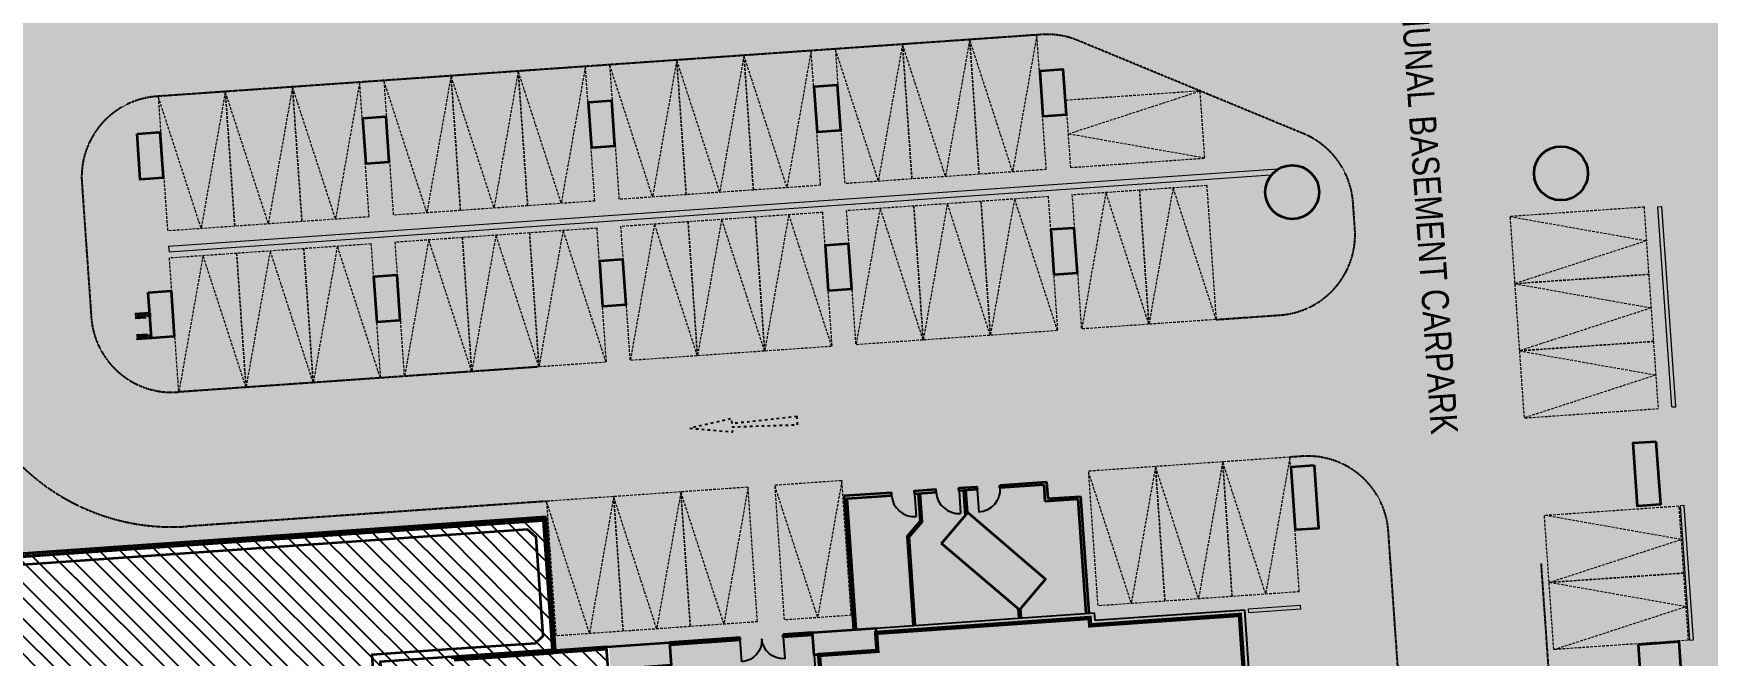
# Model space of a CAD drawing. Header units: millimetres. Extents: x 834311283 to 834708468, y 817882832 to 818197366.
# Drawn here: x 834564364 to 834626509, y 818054608 to 818077712 of the extents above; entities that cross this region are included whole.
import ezdxf

# ---------------------------------------------------------------- set-up
doc = ezdxf.new("R2010")
doc.units = ezdxf.units.MM
doc.header["$LTSCALE"] = 3
for name, pattern in [('ADRG-WORKS-B02$0$Hidden', [2.25, 1, -1.25]), ('B0701', [2.34375, 1.5625, -0.78125]), ('DASHED2', [0.375, 0.25, -0.125]), ('DIVIDE', [1.25, 0.5, -0.25, 0, -0.25, 0, -0.25])]:
    doc.linetypes.add(name, pattern=pattern)
for name, color, linetype in [('_DEVELOPMENT BOUNDARY', 96, 'DIVIDE'), ('_SUBLEASE LINE', 10, 'DIVIDE'), ('ADRG-WORKS-B02$0$ARG832_', 8, 'Continuous'), ('BD-CB-SOLID-DH', 251, 'Continuous'), ('Hatch (CARR)', 252, 'Continuous'), ('UAJ-00XREF', 7, 'Continuous'), ('UAJ-93ROAD', 7, 'Continuous')]:
    doc.layers.add(name, color=color, linetype=linetype)
for name, color, linetype, lineweight in [('Hatch (LTC&CB)', 252, 'Continuous', 35), ('HATCH-SUBLEASE', 241, 'Continuous', 5), ('UAJ-00ANNO', 7, 'Continuous', 5), ('UAJ-05SYMB', 7, 'Continuous', 5), ('UAJ-22INWA', 6, 'Continuous', 35), ('UAJ-22INWA-a', 1, 'Continuous', 13), ('UAJ-22INWA-bw', 3, 'Continuous', 35), ('UAJ-22INWA-h', 251, 'Continuous', 9), ('UAJ-22INWA-rc', 6, 'Continuous', 35), ('UAJ-23FLOR-h', 251, 'Continuous', 9), ('UAJ-28STRU', 6, 'Continuous', 35), ('UAJ-32INFR', 7, 'Continuous', 25)]:
    doc.layers.add(name, color=color, linetype=linetype, lineweight=lineweight)
doc.styles.add('3A35X-MSFP-P-ISP2$0$STANDARD', font='arial.ttf', dxfattribs={"width": 0.8})
pattern_1 = [(48.99357569662827, (833573439.664471, 817701771.387095), (-47.91938693337313, 41.66512157584167), [])]
pattern_2 = [(48.99885617538666, (834571418.315002, 818089075.3701197), (-47.92322665997823, 41.6607050648012), [])]

# ---------------------------------------------------------------- blocks, each defined once
blk = doc.blocks.new('ADRG-WORKS-B02$0$AR-01_1')
at = {"linetype": 'ByBlock', "lineweight": -2}
blk.add_hatch(color=0, dxfattribs=at).paths.add_polyline_path([(-4.572, 0), (-1.828800000014193, 73.914), (-7.620000000014193, 73.914), (7.0967e-12, 121.92), (7.62000000002129, 73.91400000004259), (1.8288, 73.914), (4.571999999992904, 1.41934e-11)])
at = {"color": 0, "linetype": 'ByBlock', "lineweight": -2, "flags": 128}
blk.add_lwpolyline([(4.571999999992904, 1.41934e-11), (1.828799999992903, 73.9139999999858), (7.620000000007098, 73.9140000000142), (7.0967e-12, 121.92), (-7.62, 73.914), (-1.828800000007096, 73.914), (-4.572, -1.41934e-11), (4.571999999992904, 1.41934e-11)], close=True, dxfattribs=at)
blk = doc.blocks.new('ADRG-WORKS-B02$0$car2x5_2')
at = {"layer": 'UAJ-05SYMB', "linetype": 'DASHED2', "lineweight": -2, "ltscale": 4, "flags": 128}
blk.add_lwpolyline([(0, 4.435e-13), (-8.871e-13, 152.4000000000004), (76.19999999999912, 152.4000000000004), (76.2, 4.435e-13), (0, 4.435e-13)], close=True, dxfattribs=at)
blk.add_lwpolyline([(-8.871e-13, 152.4000000000004), (38.1, 4.435e-13), (76.19999999999912, 152.4000000000004)], dxfattribs=at)
blk = doc.blocks.new('*U313')
at = {"layer": 'UAJ-22INWA-h'}
h = blk.add_hatch(dxfattribs=at)
h.set_pattern_fill('ANSI31', color=256, scale=20)
h.set_pattern_definition([(45, (-60.00000163785003, -1260.718344388729), (-44.90128060534576, 44.90128060534577), [])])
h.paths.add_polyline_path([(-1.128228177549317e-08, -405.3594179400471), (3.999897160156252e-07, 144.6410745733629), (139.9999984926411, 144.6410742991816), (139.9999985582062, -405.3594178566007)])
at = {"layer": 'UAJ-22INWA'}
for p, q in [((1.377293301558779e-07, -405.3594177016286), (2.509781041268866e-07, 144.6410736196886)), ((139.9999985671469, 144.641074327115), (139.9999985307881, -265.3593565272158))]:
    blk.add_line(p, q, dxfattribs=at)
blk.add_lwpolyline([(-1.128228177549317e-08, -405.3594179400471), (139.9999985582062, -405.3594179519685)], dxfattribs=at)
blk = doc.blocks.new('D850')
blk.add_line((0, 0), (0, 850))
blk.add_arc((0, 0), 850, 0, 90)
blk = doc.blocks.new('D1600')
at = {"layer": 'UAJ-32INFR'}
for p, q in [((0, 800.0000003576279), (-1.192092895507812e-07, 2.384185791015625e-07)), ((1599.999999761581, 0), (1599.999999523163, 799.9999998807907))]:
    blk.add_line(p, q, dxfattribs=at)
for centre, radius, start, end in [((-1.192092895507812e-07, 1.192092895507812e-07), 799.9999998676378, 0, 90), ((1599.999999761581, -1.192092895507812e-07), 799.9999999616172, 90, 180)]:
    blk.add_arc(centre, radius, start, end, dxfattribs=at)
blk = doc.blocks.new('GBP-LB02_LEV-6.53')
at = {"layer": 'BD-CB-SOLID-DH'}
h = blk.add_hatch(dxfattribs=at)
h.set_pattern_fill('ANSI31', color=256, scale=20)
h.set_pattern_definition(pattern_1)
h.paths.add_polyline_path([(834598953.785739, 818059806.3345053), (834598888.3699677, 818060742.0797935), (834598988.1265056, 818060749.0535406), (834599046.4420081, 818059914.874631)])
h = blk.add_hatch(dxfattribs=at)
h.set_pattern_fill('ANSI31', color=256, scale=20)
h.set_pattern_definition([(48.99352301949061, (833564842.1377032, 817830445.1212327), (-47.9193486268779, 41.66516563240489), [])])
h.paths.add_polyline_path([(834597112.5352334, 818055730.9428279), (834596882.963031, 818059013.1707939), (834597364.0904541, 818059576.7338731), (834597290.5329229, 818060630.3693789), (834597190.7757299, 818060623.4050086), (834597261.5473251, 818059610.6352444), (834596780.3539473, 818059046.9949098), (834597012.7840347, 818055723.9758444)])
h = blk.add_hatch(dxfattribs=at)
h.set_pattern_fill('ANSI31', color=256, scale=20)
h.set_pattern_definition([(48.99890620178856, (-1.743439793586731, 24.93913269042969), (-47.92326303498083, 41.66066322179761), [])])
h.paths.add_polyline_path([(834583652.5091869, 818054689.8344785), (834585641.337233, 818054828.8688143), (834585634.6951214, 818054928.6485361), (834583745.2661972, 818054796.5629612), (834583398.1498194, 818059757.7500638), (834562607.0911345, 818058304.2887099), (834562614.0644407, 818058204.5384243), (834583305.6568358, 818059651.040039)])
h = blk.add_hatch(dxfattribs=at)
h.set_pattern_fill('ANSI31', color=256, scale=20)
h.set_pattern_definition(pattern_1)
h.paths.add_polyline_path([(834600934.1460726, 818055998.1975312), (834600909.3893028, 818056352.3327783), (834600962.692312, 818056306.8301781), (834601009.0204464, 818056361.1002408), (834601033.9026107, 818056005.1712782)])
h = blk.add_hatch(dxfattribs=at)
h.set_pattern_fill('ANSI31', color=256, scale=20)
h.set_pattern_definition(pattern_2)
h.paths.add_polyline_path([(834590602.0095456, 818055175.65794), (834590595.0358927, 818055275.4144384), (834587978.9737574, 818055092.5316746), (834587985.9475044, 818054992.7751367)])
h = blk.add_hatch(dxfattribs=at)
h.set_pattern_fill('ANSI31', color=256, scale=20)
h.set_pattern_definition(pattern_2)
h.paths.add_polyline_path([(834592191.1405008, 818055386.9943653), (834592198.1141517, 818055287.237895), (834593294.8017379, 818055363.9047694), (834593287.8279973, 818055463.6612142)])
h = blk.add_hatch(dxfattribs=at)
h.set_pattern_fill('ANSI31', color=256, scale=20)
h.set_pattern_definition([(48.99357569662827, (833573437.923926, 817701796.2829989), (-47.91938693337313, 41.66512157584167), [])])
h.paths.add_polyline_path([(834583645.5354398, 818054789.5910163), (834579970.2892349, 818054532.602126), (834579977.2646294, 818054432.8457034), (834583652.5004421, 818054689.8333068)])
at = {"layer": 'UAJ-23FLOR-h'}
h = blk.add_hatch(dxfattribs=at)
h.set_pattern_fill('EARTH', color=256, scale=180, angle=45)
h.set_pattern_definition([(48.99890852994428, (833819452.4835471, 817786003.3590384), (-112.7268621600291, 1612.510668041472), [1143, -1143]), (48.99890852994428, (833819129.0015101, 817786284.568502), (-112.7268621600291, 1612.510668041472), [1143, -1143]), (48.99890852994428, (833818805.5194733, 817786565.7779655), (-112.7268621600291, 1612.510668041472), [1143, -1143]), (138.9989085299443, (833818791.4286155, 817786767.341799), (-1612.510668041472, -112.7268621600291), [1143, -1143]), (138.9989085299443, (833819072.638079, 817787090.823836), (-1612.510668041472, -112.7268621600291), [1143, -1143]), (138.9989085299443, (833819353.8475426, 817787414.3058729), (-1612.510668041472, -112.7268621600291), [1143, -1143])])
h.paths.add_polyline_path([(834607546.489914, 818192773.8916651), (834673232.9368618, 818197365.8780692), (834691373.7887626, 817937868.569913), (834685588.4607487, 817937127.6430434), (834685105.737498, 817940896.857602), (834650587.6674813, 817936476.1289068), (834651070.3907301, 817932706.9143615), (834551919.0352749, 817920008.601796), (834482026.6875536, 817893354.505612), (834383075.7475835, 817886437.076049), (834441506.4995006, 817949096.3580177), (834458453.7500002, 817967379.2999998), (834478637.6000003, 817989841.6999999), (834483448.3000003, 817995421.2999997), (834489786.8000002, 818002934.0999999), (834500656.3000004, 818016266.1), (834508244.2000003, 818025929.9), (834515683.5000002, 818035708.4999999), (834523692.1500002, 818046595.75), (834532219.3000002, 818058623.75), (834546606.4000003, 818080041.6), (834556456.7000003, 818095618.3000001), (834568418.3000003, 818115665.3), (834578621.5500003, 818133890.65), (834588349.1000003, 818152374.5), (834599172.5000002, 818174435.3000001)])
h.paths.add_polyline_path([(834640304.9205754, 818055632.724982), (834646290.8670971, 818056051.8197085), (834642791.68405, 818105910.8518904), (834636806.9000093, 818105492.4693737), (834634251.8150861, 818142031.4177986), (834610016.1973183, 818140337.1580075), (834609788.3040171, 818143597.0764725), (834587768.8782567, 818140310.2094649), (834567220.9581476, 818104369.6835257), (834565437.03285, 818101393.3793707), (834564610.1881045, 818100023.5882319), (834562784.5789996, 818096938.6312524), (834556654.2675333, 818087090.8253415), (834555720.087261, 818085606.747942), (834554860.1115384, 818084257.5104698), (834550875.6697745, 818078006.2196822), (834545204.9353101, 818069586.3739132), (834542258.3943995, 818065225.6315111), (834541362.7922996, 818063899.7744757), (834537651.0516131, 818058368.7728037), (834531077.6581107, 818048811.4306496), (834524249.2454296, 818039614.411969), (834520784.8111324, 818034888.8899139), (834515055.3396788, 818027075.672479), (834507323.9410119, 818017200.0913588), (834503054.2627076, 818011761.6223992), (834508701.854493, 817930984.42202), (834535271.705267, 817933687.1625333), (834599034.8614085, 817940173.2834697), (834631909.3504056, 817943517.3124893), (834645776.1065576, 817944927.9001964), (834645137.4445837, 817954063.3931775), (834645032.8383249, 817955559.7412419), (834644307.9897524, 817965928.697765), (834644203.3835472, 817967425.0458288), (834643505.5806562, 817977406.6319067), (834643400.9743955, 817978902.9799666), (834642523.6623843, 817991452.5625781), (834642419.056123, 817992948.9106454), (834641155.0647764, 818011283.8032656), (834643398.9266214, 818011440.903013)], flags=16)
h.paths.add_polyline_path([(834450838.26049, 817950881.8800887), (834498826.0982957, 817954236.5978773), (834500064.56546, 817936519.6245999), (834506621.1639228, 817936977.9811146), (834507095.3787206, 817930194.5365381), (834500538.7478187, 817929736.1777552), (834500559.3027261, 817929436.8825322), (834452571.8298296, 817926082.1901612)], flags=16)
at = {"layer": 'UAJ-22INWA', "flags": 128}
blk.add_lwpolyline([(834562644.2488884, 818058184.7463583), (834583286.095937, 818059625.8488759), (834583621.9938471, 818054814.6343), (834577229.8620149, 818054367.9731071), (834577292.5421683, 818053470.1585127), (834579886.7703048, 818053651.272317), (834580004.7915049, 818051960.7666194), (834571700.0261148, 818051380.9765769), (834571700.0261166, 818051380.976571), (834568058.9471705, 818051126.7777889), (834568413.4155295, 818046055.9816526), (834552855.7924304, 818044968.7871089), (834552383.1913383, 818051731.1322964), (834556244.3373353, 818052000.6967018), (834555974.581379, 818055864.6046388), (834562773.0926094, 818056339.2397759)], close=True, dxfattribs=at)
blk.add_lwpolyline([(834563662.600615, 818046253.6942089), (834567777.5964109, 818046540.9458408), (834568055.9746034, 818046861.1087198), (834567738.7330308, 818051405.1525223), (834579385.3549995, 818052218.251406), (834579663.7331722, 818052538.4163525), (834579627.5176702, 818053057.1580056), (834579307.3527349, 818053335.5360279), (834577037.8972508, 818053177.094577), (834576935.1703829, 818054648.5199445), (834579877.3588865, 818054853.930676), (834579877.3611062, 818054853.9181714), (834583002.5522275, 818055072.12337), (834583284.4124074, 818055342.4107734), (834583028.6114402, 818059006.4123902), (834582708.4463534, 818059284.79041), (834563263.6856486, 818057927.2618715)], dxfattribs=at)
at = {"layer": 'UAJ-22INWA-a'}
for p, q in [((834569381.3958532, 818069806.406307), (834610540.4094796, 818072683.7370077)), ((834569395.3435546, 818069606.8932457), (834610296.77209, 818072466.2167729)), ((834624663.8345215, 818071271.241399), (834624813.4693285, 818071281.7020196)), ((834625183.3786252, 818063839.3800626), (834624663.8345215, 818071271.241399)), ((834625333.0134319, 818063849.8406832), (834624813.4693285, 818071281.7020196)), ((834569381.3960606, 818069806.4063212), (834569395.3435546, 818069606.8932457)), ((834625183.3786252, 818063839.3800626), (834625333.0134319, 818063849.8406832))]:
    blk.add_line(p, q, dxfattribs=at)
at = {"layer": 'UAJ-22INWA-a', "elevation": 1.528768027790917e-07}
blk.add_lwpolyline([(834625640.6599418, 818060176.5002761), (834625491.0251371, 818060166.0396557), (834625839.7124882, 818055178.2127606), (834625989.3472929, 818055188.673381)], close=True, dxfattribs=at)
at = {"layer": 'UAJ-22INWA-a', "flags": 128}
blk.add_lwpolyline([(834611399.7243807, 818056328.8454903), (834609477.8745465, 818056194.4934477), (834609467.4139266, 818056344.128249), (834611389.2637609, 818056478.4802874)], close=True, dxfattribs=at)
at = {"layer": 'UAJ-22INWA-bw', "lineweight": -3}
for p, q in [((834597190.77573, 818060623.4050086), (834597261.5473253, 818059610.6352444)), ((834597364.0904542, 818059576.7338731), (834597290.532923, 818060630.3693789)), ((834596780.3539473, 818059046.9949096), (834597261.5473253, 818059610.6352444)), ((834596882.9630312, 818059013.1707939), (834597364.0904542, 818059576.7338731)), ((834596780.3539473, 818059046.9949096), (834597012.7840348, 818055723.9758444)), ((834597112.5352336, 818055730.9428278), (834596882.9630312, 818059013.1707939)), ((834600978.2258352, 818056001.2790447), (834600978.4334887, 818056001.2935612))]:
    blk.add_line(p, q, dxfattribs=at)
at = {"layer": 'UAJ-22INWA-bw'}
for p, q in [((834579870.534456, 818054525.6268464), (834583645.5354398, 818054789.5910164)), ((834579977.2646294, 818054432.8457034), (834583652.5091869, 818054689.8344785, 2.383640140823928e-05))]:
    blk.add_line(p, q, dxfattribs=at)
at = {"layer": 'UAJ-22INWA-bw', "lineweight": -3, "flags": 128}
for points in [[(834598953.785739, 818059806.3345052), (834598888.3699677, 818060742.0797936)], [(834599046.4420081, 818059914.874631), (834598988.1265056, 818060749.0535406)], [(834600909.3893028, 818056352.3327783), (834600934.1460726, 818055998.1975312)], [(834601009.0204463, 818056361.1002408), (834601033.9026105, 818056005.1712782)]]:
    blk.add_lwpolyline(points, dxfattribs=at)
at = {"layer": 'UAJ-22INWA-rc'}
for p, q in [((834583398.439758, 818059757.7703321), (834562607.0906544, 818058304.2955805)), ((834562614.0644406, 818058204.5384243), (834583305.6568369, 818059651.0400385)), ((834583305.6568369, 818059651.0400385), (834583652.5091867, 818054689.8344785)), ((834583745.2662007, 818054796.5629615), (834583398.439758, 818059757.7703321)), ((834590595.0358897, 818055275.4144844), (834587978.9737574, 818055092.5316746)), ((834590602.0095457, 818055175.65794), (834587985.9475044, 818054992.7751367)), ((834590602.0095457, 818055175.65794), (834590595.0358897, 818055275.4144844)), ((834593287.8279908, 818055463.6613073), (834592191.1404958, 818055386.9944392)), ((834592198.1141517, 818055287.2378949), (834592191.1404958, 818055386.9944392)), ((834593294.8017378, 818055363.9047694), (834592198.1141517, 818055287.2378949)), ((834585641.6688684, 818054828.8919982, 2.383640136294218e-05), (834583652.5091867, 818054689.8344785, 2.383640140779519e-05)), ((834585634.6951213, 818054928.648536, 2.383640136294218e-05), (834583745.2662007, 818054796.5629615, 2.383640140557475e-05))]:
    blk.add_line(p, q, dxfattribs=at)
at = {"layer": 'UAJ-28STRU'}
for p, q in [((834600233.5739617, 818060936.4020499, -0.1487403580027362), (834601971.3145802, 818061057.7193846, -0.1487403580027362)), ((834600240.5383323, 818060836.6448554, -0.1487403580027362), (834600233.5739617, 818060936.4020499, -0.1487403580027362)), ((834601878.5217576, 818060950.9978213, -0.1487403580027362), (834600240.5383323, 818060836.6448554, -0.1487403580027362)), ((834601922.049073, 818060327.5153646, -0.1487403580027362), (834601878.5217576, 818060950.9978213, -0.1487403580027362)), ((834601971.3145802, 818061057.7193846, -0.1487403580027362), (834602014.841896, 818060434.236928, -0.1487403580027362)), ((834603144.0746863, 818060412.8289033, -0.1487403580027362), (834601922.049073, 818060327.5153646, -0.1487403580027362)), ((834602014.841896, 818060434.236928, -0.1487403580027362), (834603236.8675094, 818060519.5504669, -0.1487403580027362)), ((834603440.4427688, 818056173.4068314), (834603144.0746863, 818060412.8289033, -0.1487403580027362)), ((834603236.8675094, 818060519.5504669, -0.1487403580027362), (834603539.800859, 818056180.3527231))]:
    blk.add_line(p, q, dxfattribs=at)
for points, elevation in [([(834597066.4849863, 818060615.0540681), (834597874.5182574, 818060671.4653473), (834597867.5538874, 818060771.2225314), (834597059.5206165, 818060714.8112522)], -1.481806975639669e-06), ([(834598715.4900193, 818060830.4198024), (834599385.6378167, 818060877.2049756), (834599392.6021918, 818060777.4477154), (834598722.4543946, 818060730.6625423)], -3.008184639958498e-07)]:
    blk.add_lwpolyline(points, close=True, dxfattribs=dict(at, elevation=elevation))
blk.add_lwpolyline([(834594463.3078644, 818060533.561223), (834594809.4928625, 818055570.7565938), (834594909.2500556, 818055577.7209643), (834594570.0709242, 818060440.7713672), (834596218.5488465, 818060555.8569121), (834596211.5844765, 818060655.6141032)], close=True, dxfattribs=at)
at = {"layer": 'UAJ-93ROAD', "linetype": 'B0701'}
for p, q in [((834601783.1755043, 818077669.6821845, 4.757067090244149e-08), (834568942.0679361, 818075373.8369074, 5.951646955826284e-08)), ((834611503.5855339, 818073991.8678898), (834603138.3520472, 818077449.4878435)), ((834566158.5842102, 818072171.9283596), (834566507.9350156, 818067174.6110349)), ((834613418.4469588, 818070454.0156126, -1.709094015617252e-09), (834613350.3175386, 818071428.5785049)), ((834608265.1410422, 818067086.4383199, 9.51914171654078e-08), (834610634.9632325, 818067252.1070648, 9.51914171654078e-08)), ((834583059.4400398, 818065324.3664818), (834569709.8435636, 818064391.1273091)), ((834583408.1273912, 818060336.539587), (834570058.5309156, 818059403.3004143))]:
    blk.add_line(p, q, dxfattribs=at)
for points in [[(834561520.108121, 818066825.9236832), (834561170.7212464, 818071823.756551, -0.4142135730705641), (834568593.3448067, 818080362.1793654), (834601955.1818275, 818082694.4264007, -0.1251361485161085), (834604864.8035233, 818082167.4165007), (834609428.9149348, 818080084.3634968)], [(834620326.9951322, 818058017.7647834), (834621495.8156792, 818041298.2663741, 0.4142135623843645), (834622776.5790983, 818040184.8728838), (834624189.3884492, 818040283.6391026)]]:
    blk.add_lwpolyline(points, format="xyb", dxfattribs=at)
at = {"layer": 'UAJ-93ROAD', "linetype": 'B0701', "flags": 128}
blk.add_lwpolyline([(834614660.5212659, 818038251.574766), (834615202.451262, 818038874.969964, 0.1989123598188162), (834615931.0560948, 818041052.402527), (834614660.7357713, 818059223.8135967, 0.4142135624075849), (834611458.8272233, 818062007.2973226), (834611003.8219161, 818061975.4889789)], format="xyb", dxfattribs=at)
at = {"layer": 'UAJ-93ROAD', "linetype": 'B0701'}
for centre, radius, start, end in [((834601992.3879153, 818074676.9860476, 0.162753032096223), 3000, 67.54311883986598, 93.99890852504363), ((834569151.280347, 818072381.1407706, -0.001483344769340422), 3000, 93.99890852502345, 183.9989085259839), ((834610357.6214019, 818071219.3660939, -0.0007237729831066949), 3000, 3.99890852822338, 67.5431188396548), ((834610425.750822, 818070244.8032017, 0.02447948779609844), 3000, 273.9989085187189, 3.998908526300047), ((834569500.6311524, 818067383.8234458, 4.850503402590843e-09), 3000, 183.9989085260661, 273.9989085299737), ((834569500.6311525, 818067383.8234457, 3.716237288538262e-09), 8000, 183.9989085257257, 273.998908529907)]:
    blk.add_arc(centre, radius, start, end, dxfattribs=at)
at = {"layer": 'ADRG-WORKS-B02$0$ARG832_', "linetype": 'Continuous', "lineweight": 0}
for p, xscale, yscale, zscale, rotation in [((834601960.3830231, 818072670.3550897), -32.80839895010534, 32.80839895010534, 32.80839895010534, 3.998908535730611), ((834591086.9875002, 818071910.221354), -32.80839895010534, 32.80839895010534, 32.80839895010534, 3.998908533575583), ((834593580.9009473, 818072084.5650299), -32.80839895010534, 32.80839895010534, 32.80839895010534, 3.998908533575583), ((834596972.5561285, 818072321.6677377), -32.80839895010534, 32.80839895010534, 32.80839895010534, 3.998908535730611), ((834599466.469576, 818072496.0114138), -32.80839895010534, 32.80839895010534, 32.80839895010534, 3.998908535730611), ((834582707.3713131, 818071324.4219186), -32.80839895010522, 32.80839895010522, 32.80839895010534, 3.998908498813192), ((834585201.2847605, 818071498.7655929), -32.80839895010522, 32.80839895010522, 32.80839895010534, 3.998908498813192), ((834588593.0740527, 818071735.877678), -32.80839895010534, 32.80839895010534, 32.80839895010534, 3.998908533575583), ((834574327.8220264, 818070738.6271605), -32.80839895010534, 32.80839895010534, 32.80839895010534, 3.998908542040096), ((834576821.7354736, 818070912.970837), -32.80839895010534, 32.80839895010534, 32.80839895010534, 3.998908542040096), ((834580213.4578655, 818071150.0782442), -32.80839895010522, 32.80839895010522, 32.80839895010534, 3.998908498813192), ((834571833.908579, 818070564.283484), -32.80839895010534, 32.80839895010534, 32.80839895010534, 3.998908542040096), ((834607916.4536908, 818072074.2652147, 9.51914171671296e-08), 32.8083989501057, 32.8083989501057, 32.8083989501057, 183.9989085254153), ((834597042.9909681, 818071314.1267858, 9.51914171671296e-08), 32.8083989501057, 32.8083989501057, 32.8083989501057, 183.9989085254153), ((834599536.9044156, 818071488.4704617, 9.51914171671296e-08), 32.8083989501057, 32.8083989501057, 32.8083989501057, 183.9989085254153), ((834602030.8178627, 818071662.8141378, 9.51914171671296e-08), 32.8083989501057, 32.8083989501057, 32.8083989501057, 183.9989085254153), ((834605422.5402433, 818071899.9215387, 9.51914171671296e-08), 32.8083989501057, 32.8083989501057, 32.8083989501057, 183.9989085254153), ((834588663.5088924, 818070728.3367217, 9.51914171671296e-08), 32.8083989501057, 32.8083989501057, 32.8083989501057, 183.9989085254153), ((834591157.4223399, 818070902.6803976, 9.51914171671296e-08), 32.8083989501057, 32.8083989501057, 32.8083989501057, 183.9989085254153), ((834593651.335787, 818071077.0240737, 9.51914171671296e-08), 32.8083989501057, 32.8083989501057, 32.8083989501057, 183.9989085254153), ((834624163.3117089, 818071261.2643937), -32.80839895010536, 32.80839895010532, 32.80839895010532, 93.99890852541536), ((834580283.8927029, 818070142.537286, 9.51914171671296e-08), 32.8083989501057, 32.8083989501057, 32.8083989501057, 183.9989085254153), ((834582777.8061504, 818070316.880962, 9.51914171671296e-08), 32.8083989501057, 32.8083989501057, 32.8083989501057, 183.9989085254153), ((834585271.7195976, 818070491.2246381, 9.51914171671296e-08), 32.8083989501057, 32.8083989501057, 32.8083989501057, 183.9989085254153), ((834571904.3434192, 818069556.7425303, 9.51914171671296e-08), 32.8083989501057, 32.8083989501057, 32.8083989501057, 183.9989085254153), ((834574398.2568666, 818069731.0862061, 9.51914171671296e-08), 32.8083989501057, 32.8083989501057, 32.8083989501057, 183.9989085254153), ((834576892.1703138, 818069905.4298819, 9.51914171671296e-08), 32.8083989501057, 32.8083989501057, 32.8083989501057, 183.9989085254153), ((834624337.6553851, 818068767.3509461), -32.80839895010536, 32.80839895010532, 32.80839895010532, 93.99890852541536), ((834624511.9990612, 818066273.4374989), -32.80839895010536, 32.80839895010532, 32.80839895010532, 93.99890852541536), ((834625615.3555305, 818057670.5706339, 3.058076215207983e-07), 32.80839895010536, 32.80839895010536, 32.80839895010536, 93.99890851062558), ((834625789.6992064, 818055176.6571866, 3.058076215207983e-07), 32.80839895010536, 32.80839895010536, 32.80839895010536, 93.99890851062558)]:
    blk.add_blockref('ADRG-WORKS-B02$0$car2x5_2', p, dxfattribs=dict(at, xscale=xscale, yscale=yscale, zscale=zscale, rotation=rotation))
at = {"layer": 'ADRG-WORKS-B02$0$ARG832_', "lineweight": 0, "ltscale": 0.0032808398950131, "xscale": -32.80839895010534, "yscale": 32.80839895010534, "zscale": 32.80839895010535, "rotation": 273.998908521535}
blk.add_blockref('ADRG-WORKS-B02$0$car2x5_2', (834602858.1920061, 818072733.1188229), dxfattribs=at)
at = {"layer": 'UAJ-05SYMB', "lineweight": 0, "ltscale": 0.0032808398950131, "xscale": -32.80839895010531, "zscale": 32.80839895010531}
for p, yscale, rotation in [((834611352.5092676, 818056987.6620842), 32.8083989501053, 3.998908524649162), ((834606364.682373, 818056638.9747324), 32.8083989501053, 3.998908524649162), ((834608858.5958203, 818056813.3184083), 32.8083989501053, 3.998908524649162), ((834591238.5550841, 818055871.7437198), 32.80839895010531, 3.9989085174797), ((834594722.1822193, 818056114.7397633), 32.80839895010531, 3.9989085174797), ((834586250.7281895, 818055523.0563678), 32.80839895010531, 3.9989085174797), ((834588744.6416367, 818055697.4000437), 32.80839895010531, 3.9989085174797)]:
    blk.add_blockref('ADRG-WORKS-B02$0$car2x5_2', p, dxfattribs=dict(at, yscale=yscale, rotation=rotation))
at = {"layer": 'UAJ-22INWA', "xscale": -1, "rotation": 93.99560153853221}
blk.add_blockref('*U313', (834568272.5193408, 818067300.0195085), dxfattribs=at)
at = {"layer": 'UAJ-22INWA', "rotation": 94.00229792758337}
blk.add_blockref('*U313', (834568337.3746761, 818066372.3006196), dxfattribs=at)
at = {"layer": 'UAJ-32INFR', "rotation": 183.9988563210023}
for p in [(834598722.4543948, 818060730.6625423, -3.008184639958498e-07), (834597066.4849862, 818060615.0540681, -1.481806975639669e-06)]:
    blk.add_blockref('D850', p, dxfattribs=at)
at = {"layer": 'UAJ-32INFR', "xscale": -1}
for name, p, rotation in [('D850', (834599392.6021917, 818060777.4477155, -3.008184639958498e-07), 183.9988561708766), ('D1600', (834590602.0094438, 818055175.6594), 183.9988562080671)]:
    blk.add_blockref(name, p, dxfattribs=dict(at, rotation=rotation))
at = {"layer": 'UAJ-93ROAD', "linetype": 'ADRG-WORKS-B02$0$Hidden', "xscale": 32.80839895010536, "yscale": 32.80839895010536, "zscale": 32.80839895010536, "rotation": 93.9989085254154}
blk.add_blockref('ADRG-WORKS-B02$0$AR-01_1', (834592721.3992026, 818063330.184259), dxfattribs=at)
blk = doc.blocks.new('GBP-STR-B02-L1')
at = {"layer": 'UAJ-28STRU', "ltscale": 2, "flags": 128}
for points in [[(834601848.2880468, 818074632.3138969), (834601729.7343215, 818076328.1750401), (834602577.6648846, 818076387.451917), (834602696.2186145, 818074691.590775)], [(834593468.8059756, 818074046.5238347), (834593350.2522457, 818075742.3849759), (834594198.1828163, 818075801.661856), (834594316.7365463, 818074105.8007151)], [(834584970.6360563, 818075156.5855404), (834585818.5666236, 818075215.8624187), (834585937.1203569, 818073520.0012794), (834585089.1897862, 818073460.7243984)], [(834576591.0867724, 818074570.7907842), (834577439.0173444, 818074630.0676645), (834577557.5710734, 818072934.2065209), (834576709.6405034, 818072874.9296372)], [(834568211.5375793, 818073984.9959998), (834569059.4681512, 818074044.2728808), (834569178.0218787, 818072348.4117353), (834568330.0913093, 818072289.1348556)], [(834602259.9422619, 818068743.7723223), (834602141.3885366, 818070439.6334655), (834602989.3190997, 818070498.9103425), (834603107.8728296, 818068803.0492004)], [(834593880.4601907, 818068157.9822601), (834593761.9064608, 818069853.8434013), (834594609.8370314, 818069913.1202815), (834594728.3907614, 818068217.2591405)], [(834585382.2902714, 818069268.0439658), (834586230.2208387, 818069327.320844), (834586348.774572, 818067631.4597048), (834585500.8440013, 818067572.1828238)], [(834577002.7409875, 818068682.2492096), (834577850.6715595, 818068741.5260899), (834577969.2252885, 818067045.6649463), (834577121.2947185, 818066986.3880626)], [(834568623.1917944, 818068096.4544252), (834569471.1223663, 818068155.7313062), (834569589.6760938, 818066459.8701607), (834568741.7455244, 818066400.593281)], [(834624595.4392096, 818062562.6360855), (834624759.3223487, 818060218.3574507), (834623911.3917792, 818060159.08057), (834623747.5086387, 818062503.3592042)], [(834611901.9453855, 818061675.2635208), (834612065.8285246, 818059330.984886), (834611217.8979551, 818059271.7080053), (834611054.0148146, 818061615.9866395)], [(834598072.5480479, 818058774.0282109), (834599046.4420083, 818059914.8746309), (834601936.5862722, 818057447.6765981), (834600962.6923119, 818056306.830178)], [(834593287.8279973, 818055463.6612144), (834595632.1066334, 818055627.5443543), (834595691.3835138, 818054779.6137847), (834593347.1048789, 818054615.7306442)], [(834585634.6951213, 818054928.6485347), (834587978.9737574, 818055092.5316746), (834588038.2506378, 818054244.601105), (834585693.9720029, 818054080.7179645)], [(834623944.6769384, 818055022.6149114), (834625441.0250002, 818055127.2211716), (834625545.6312624, 818053630.8731046), (834624049.2831948, 818053526.2668476)]]:
    blk.add_lwpolyline(points, close=True, dxfattribs=at)
at = {"layer": 'UAJ-28STRU', "ltscale": 2}
for centre in [(834621068.1681443, 818072517.5115689), (834611092.5143552, 818071820.1368654)]:
    blk.add_circle(centre, 1000.000000000005, dxfattribs=at)
blk = doc.blocks.new('GBP-P32-LB02_LEV-6.53')
at = {"layer": 'UAJ-22INWA-bw', "lineweight": -3}
blk.add_line((834600978.2258352, 818056001.2790447), (834600978.4334887, 818056001.2935612), dxfattribs=at)
at = {"layer": 'UAJ-22INWA-rc', "color": 6, "lineweight": -3}
for p, q in [((834595632.1066335, 818055627.5443544), (834603743.7296389, 818056194.0893635)), ((834595644.6593846, 818055447.9825866), (834603576.7198151, 818056001.9862978)), ((834603576.7198151, 818056001.9862978), (834603595.7167711, 818055730.2427801)), ((834603595.7167711, 818055730.2427801), (834609152.1559318, 818056118.6804898)), ((834603743.7296389, 818056194.0893635), (834603762.7257947, 818055922.3572929)), ((834603762.7257947, 818055922.3572929), (834609319.1649554, 818056310.7950026)), ((834609152.1559318, 818056118.6804898), (834609673.4435254, 818048661.8792597)), ((834609319.1649554, 818056310.7950026), (834609853.0052942, 818048674.4319977))]:
    blk.add_line(p, q, dxfattribs=at)
at = {"layer": 'UAJ-22INWA-rc', "lineweight": -3}
blk.add_line((834593347.6602005, 818054615.925636), (834593527.1975948, 818054628.8270683), dxfattribs=at)
at = {"layer": 'UAJ-22INWA-rc', "color": 6, "lineweight": -3}
blk.add_lwpolyline([(834593347.1048788, 818054615.7306443), (834593659.0275764, 818050161.6455767), (834593838.0178907, 818050174.1573145), (834593526.6666468, 818054628.2833889)], dxfattribs=at)

msp = doc.modelspace()

# ---------------------------------------------------------------- hatches: boundary and pattern name
at = {"layer": 'Hatch (CARR)'}
h = msp.add_hatch(dxfattribs=at)
h.set_pattern_fill('ANSI32', color=256, scale=100, angle=90)
h.set_pattern_definition([(135, (0, 0), (-673.5192090801866, -673.5192090801866), []), (135, (2.749411666127753e-14, 449.013), (-673.5192090801866, -673.5192090801866), [])])
h.paths.add_polyline_path([(834599172.2510185, 818035180.1486524), (834593959.9586673, 818034815.7694436), (834593861.2626673, 818036227.3240664), (834591912.7381847, 818036091.1055124), (834591602.3474104, 818040531.8669494), (834585078.4040407, 818040075.7796683), (834585996.9774617, 818026935.9796711), (834592517.0387259, 818027422.1199822), (834592806.728832, 818023278.2231869), (834592085.1720549, 818023227.7796949), (834592458.3072497, 818017889.6082431), (834592278.7457517, 818017877.0555173), (834592360.6423095, 818016705.5594631), (834592172.4835542, 818016692.4057232), (834591851.4342595, 818016669.9619164), (834580096.5919983, 818015848.2083055), (834579617.3731202, 818022703.2341712), (834578992.6807954, 818022659.5633891), (834577313.5740992, 818046678.5227253), (834573647.9243163, 818046437.2544305), (834571653.8691905, 818046282.5412154), (834552827.7991648, 818044966.8301649), (834552353.6059248, 818051749.9663502), (834556214.7266442, 818052019.892559), (834555944.611415, 818055883.77809), (834562743.0786421, 818056359.0430883), (834562614.0644405, 818058204.538425), (834583305.6568365, 818059651.0400388), (834583654.2497317, 818054664.9385744), (834585643.4070015, 818054804.0289356), (834585818.1044446, 818052305.0562044), (834583383.308418, 818052134.8452898), (834584120.3846432, 818041591.0777498), (834591038.3419254, 818042074.6960176), (834591038.015082, 818042079.3713813), (834598753.8896163, 818042618.7705066), (834599052.6832131, 818038324.4654773), (834598952.926676, 818038317.4917307)])
at = {"layer": 'Hatch (LTC&CB)'}
h = msp.add_hatch(color=256, dxfattribs=at)
h.dxf.hatch_style = 1
edge = h.paths.add_edge_path()
edge.add_line((834603046.7342024, 818120570.3998559), (834603570.3989224, 818113071.6161147))
edge.add_line((834603570.3989224, 818113071.6161147), (834603520.5354689, 818113068.1339855))
edge.add_line((834603520.5354689, 818113068.1339855), (834605030.516391, 818091445.7942588))
edge.add_line((834605030.516391, 818091445.7942588), (834596062.0838633, 818090819.489886))
edge.add_line((834596062.0838633, 818090819.489886), (834594349.4260094, 818091047.9047761))
edge.add_line((834594349.4260094, 818091047.9047761), (834594263.8925917, 818092272.7277328))
edge.add_line((834594263.8925917, 818092272.7277328), (834589856.9444636, 818091964.9760431))
edge.add_line((834589856.9444636, 818091964.9760431), (834590117.7413924, 818088245.1875268))
edge.add_line((834590117.7413924, 818088245.1875268), (834566363.5397747, 818086584.5656464))
edge.add_line((834566363.5397747, 818086584.5656464), (834565962.5765126, 818085963.6377326))
edge.add_line((834565962.5765126, 818085963.6377326), (834564808.266138, 818085883.0326952))
edge.add_line((834564808.266138, 818085883.0326952), (834564739.1361034, 818086872.9621922))
edge.add_line((834564739.1361034, 818086872.9621922), (834559772.9844744, 818078813.4020791))
edge.add_line((834559772.9844744, 818078813.4020791), (834559652.8866382, 818078627.3454379))
edge.add_line((834559652.8866382, 818078627.3454379), (834555591.6924698, 818072335.7071383))
edge.add_line((834555591.6924698, 818072335.7071383), (834556600.5690768, 818057888.7779672))
edge.add_line((834556600.5690768, 818057888.7779672), (834583392.4716997, 818059759.7446966))
edge.add_line((834583392.4716997, 818059759.7446966), (834583740.6725191, 818054773.5724065))
edge.add_line((834583740.6725191, 818054773.5724065), (834585729.8683645, 818054912.4844978))
edge.add_line((834585729.8683645, 818054912.4844978), (834585918.6277006, 818052209.5961987))
edge.add_line((834585918.6277006, 818052209.5961987), (834593655.2105064, 818052750.4426683))
edge.add_line((834593655.2105064, 818052750.4426683), (834593524.6457539, 818054626.4053789))
edge.add_line((834593524.6457539, 818054626.4053789), (834595685.2663698, 818054828.1922395))
edge.add_line((834595685.2663698, 818054828.1922395), (834595642.1075437, 818055445.5608972))
edge.add_line((834595642.1075437, 818055445.5608972), (834603574.1679742, 818055999.5646086))
edge.add_line((834603574.1679742, 818055999.5646086), (834603593.1649302, 818055727.8210908))
edge.add_line((834603593.1649302, 818055727.8210908), (834609149.8283305, 818056113.051147))
edge.add_line((834609149.8283305, 818056113.051147), (834609961.6811628, 818044499.60886))
edge.add_line((834609961.6811628, 818044499.60886), (834607597.4890233, 818044334.3336987))
edge.add_line((834607597.4890233, 818044334.3336987), (834607738.3492788, 818042319.2509434))
edge.add_line((834607738.3492788, 818042319.2509434), (834607188.834614, 818042280.8352567))
edge.add_line((834607188.834614, 818042280.8352567), (834607246.7172831, 818041452.8564284))
edge.add_line((834607246.7172831, 818041452.8564284), (834606778.7108061, 818041420.1393167))
edge.add_line((834606778.7108061, 818041420.1393167), (834606918.1857468, 818039425.0085586))
edge.add_line((834606918.1857468, 818039425.0085586), (834607935.7024335, 818039496.1407784))
edge.add_line((834607935.7024335, 818039496.1407784), (834609050.7921628, 818023533.0402577))
edge.add_line((834609050.7921628, 818023533.0402577), (834608232.7771541, 818023475.4448087))
edge.add_line((834608232.7771541, 818023475.4448087), (834608346.920346, 818021882.1726148))
edge.add_line((834608346.920346, 818021882.1726148), (834608686.0553432, 818021905.8823687))
edge.add_line((834608686.0553432, 818021905.8823687), (834608836.925667, 818019761.0984212))
edge.add_line((834608836.925667, 818019761.0984212), (834612672.5750585, 818020029.664939))
edge.add_line((834612672.5750585, 818020029.664939), (834619051.0304571, 818014483.9166096))
edge.add_line((834619051.0304571, 818014483.9166096), (834622899.4886339, 817959374.6959864))
edge.add_line((834622899.4886339, 817959374.6959864), (834621609.7951981, 817959284.6324236))
edge.add_line((834621609.7951981, 817959284.6324236), (834622040.2466698, 817953164.0415437))
edge.add_line((834622040.2466698, 817953164.0415437), (834631457.4781685, 817953821.660446))
edge.add_line((834631457.4781685, 817953821.660446), (834632946.4646888, 817954031.6782951))
edge.add_line((834632946.4646888, 817954031.6782951), (834645066.5842453, 817954878.0665642))
edge.add_line((834645066.5842453, 817954878.0665642), (834643180.4101955, 817981887.8319732))
edge.add_line((834643180.4101955, 817981887.8319732), (834641145.567558, 818011281.2757677))
edge.add_line((834641145.567558, 818011281.2757677), (834643372.7961631, 818011422.4386537))
edge.add_line((834643372.7961631, 818011422.4386537), (834640286.8978385, 818055611.9173809))
edge.add_line((834640286.8978385, 818055611.9173809), (834646272.3208872, 818056029.8993868))
edge.add_line((834646272.3208872, 818056029.8993868), (834642796.6088399, 818105927.0671552))
edge.add_line((834642796.6088399, 818105927.0671552), (834636811.2279959, 818105508.478868))
edge.add_line((834636811.2279959, 818105508.478868), (834634252.0600387, 818142029.6323127))
edge.add_line((834634252.0600387, 818142029.6323127), (834610016.1934155, 818140337.1619899))
edge.add_line((834610016.1934155, 818140337.1619899), (834610078.8906857, 818139439.3485059))
edge.add_line((834610078.8906857, 818139439.3485059), (834607208.6302934, 818139236.1710621))
edge.add_arc((834607243.6754587, 818138737.4007378), 500.0000000625392, 94.01917552314502, 183.9989085289978)
edge.add_line((834606744.8927691, 818138702.5320026), (834607638.0731224, 818125925.9599345))
edge.add_line((834607638.0731224, 818125925.9599345), (834604073.3528776, 818125679.5218723))
edge.add_line((834604073.3528776, 818125679.5218723), (834604423.425785, 818120666.5387033))
edge.add_line((834604423.425785, 818120666.5387033), (834603046.7342024, 818120570.3998559))
at = {"layer": 'HATCH-SUBLEASE'}
h = msp.add_hatch(color=256, dxfattribs=at)
h.dxf.hatch_style = 1
h.paths.add_polyline_path([(834590667.7862786, 818049952.5353196), (834591203.9549171, 818042286.7801281), (834598919.786479, 818042806.1087373), (834599071.8141648, 818040631.4162114), (834603820.2600008, 818040963.36899), (834604032.9592859, 818037920.7945862), (834604034.3540351, 818037900.8432785), (834604483.1964995, 818037931.8237323), (834604465.7894558, 818038181.6140642), (834606641.3312417, 818038333.7011199), (834606554.0491335, 818039582.235214), (834606908.1859505, 818039606.9875736), (834606908.184843, 818039606.9920161), (834606781.2626472, 818041422.5610061), (834607249.2691151, 818041455.2782474), (834607191.3864549, 818042283.256946), (834607740.9011198, 818042321.6726328), (834607599.26243, 818044335.1159889), (834609958.5341063, 818044499.6223049), (834609146.4378294, 818056116.6957698), (834603589.9986689, 818055728.258059), (834603570.8208643, 818056002.5885388), (834595644.6593847, 818055447.9825866), (834595691.3835138, 818054779.6137847), (834593527.1975949, 818054628.8270683), (834593838.584004, 818050174.1979246)])

# ---------------------------------------------------------------- linework, layer by layer
at = {"layer": '_DEVELOPMENT BOUNDARY', "const_width": 160}
msp.add_lwpolyline([(834609958.5341063, 818044499.6223049), (834609146.4378294, 818056116.6957698), (834603589.9986689, 818055728.258059), (834603570.8208643, 818056002.5885388), (834595644.6593847, 818055447.9825866), (834595691.3835138, 818054779.6137847), (834593527.1975949, 818054628.8270683), (834593838.584004, 818050174.1979246)], dxfattribs=at)
at = {"layer": '_SUBLEASE LINE', "const_width": 160}
msp.add_lwpolyline([(834609958.5341063, 818044499.6223049), (834609146.4378294, 818056116.6957698), (834603589.9986689, 818055728.258059), (834603570.8208643, 818056002.5885388), (834595644.6593847, 818055447.9825866), (834595691.3835138, 818054779.6137847), (834593527.1975949, 818054628.8270683), (834593838.584004, 818050174.1979246)], dxfattribs=at)

# ---------------------------------------------------------------- block references
msp.add_blockref('GBP-P32-LB02_LEV-6.53', (0, 0))
at = {"layer": 'UAJ-00XREF'}
for name in ['GBP-LB02_LEV-6.53', 'GBP-STR-B02-L1']:
    msp.add_blockref(name, (0, 0), dxfattribs=at)

# ---------------------------------------------------------------- texts
at = {"layer": 'UAJ-00ANNO', "style": '3A35X-MSFP-P-ISP2$0$STANDARD', "width": 0.8}
msp.add_text('COMMUNAL BASEMENT CARPARK', height=999.9999999999999, rotation=273.9986849475544, dxfattribs=at).set_placement((834614949.9913411, 818081438.3679261))

doc.saveas('drawing.dxf')
